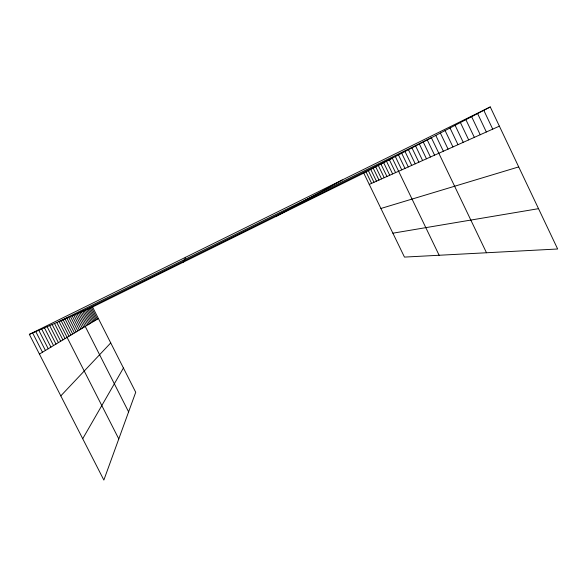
<?xml version="1.0" encoding="UTF-8"?>
<svg xmlns="http://www.w3.org/2000/svg" width="587" height="587" viewBox="0 0 587 587"><rect width="100%" height="100%" fill="white"/><g stroke="black" fill="none" stroke-linecap="round" stroke-linejoin="round"><path stroke-width="0.88" d="M183.474 262.118L185.587 257.282M82.716 438.716L123.431 368.005M60.806 395.887L110.73 342.925M39.432 354.078L98.367 318.506M275.677 216.588L342.243 179.982M363.764 173.092L490.262 106.944L557.65 248.998L404.465 257.091L363.764 173.092L92.548 307.008L29.35 334.377L103.855 480.056L135.722 392.27L92.548 307.008M29.35 334.377L490.262 106.944M369.252 184.413L499.376 126.154M380.912 208.473L518.71 166.906M392.879 233.186L538.521 208.671M41.684 329.036L50.922 347.144M38.793 330.29L48.229 348.766M35.778 331.596L45.419 350.461M32.637 332.954L42.491 352.237M68.708 317.332L76.127 331.926M66.896 318.117L74.439 332.946M65.025 318.924L72.693 334.003M63.095 319.761L70.888 335.089M61.092 320.627L69.024 336.212M118.787 438.922L59.023 321.529L431.386 137.732L486.491 252.762M56.822 322.483L65.04 338.626M54.532 323.474L62.904 339.91M52.155 324.501L60.688 341.245M49.69 325.572L58.384 342.639M47.121 326.68L56 344.077M44.458 327.832L53.512 345.582M91.425 307.493L97.325 319.13M90.281 307.992L96.253 319.776M89.107 308.498L95.16 320.443M87.903 309.019L94.03 321.118M86.663 309.562L92.878 321.815M85.386 310.112L91.689 322.534M84.08 310.677L90.464 323.268M82.738 311.257L89.209 324.031M81.351 311.858L87.925 324.809M79.935 312.475L86.597 325.609M128.604 411.883L78.467 313.106L392.307 158.167L439.135 255.264M76.963 313.759L83.824 327.282M75.407 314.434L82.378 328.155M73.808 315.124L80.889 329.058M72.164 315.835L79.348 329.982M70.462 316.576L77.763 330.943M378.307 165.49L384.214 177.714M375.724 166.84L381.557 178.903M373.207 168.153L378.967 180.062M370.757 169.438L376.45 181.192M368.365 170.685L373.985 182.293M366.039 171.903L371.593 183.364M401.706 153.251L408.295 166.935M398.485 154.939L404.979 168.418M395.352 156.575L401.757 169.863M389.35 159.715L395.579 172.622M386.473 161.212L392.622 173.95M383.678 162.68L389.746 175.242M380.956 164.103L386.943 176.496M427.248 139.897L434.571 155.166M423.242 141.988L430.447 157.015M419.367 144.013L426.463 158.798M415.611 145.98L422.603 160.53M411.971 147.88L418.861 162.203M408.449 149.729L415.229 163.824M405.023 151.519L411.707 165.402M455.108 125.325L463.231 142.34M450.016 127.988L457.985 144.681M445.1 130.556L452.937 146.948M440.367 133.036L448.064 149.127M435.796 135.428L443.361 151.233M477.591 113.57L486.344 131.987M471.632 116.688L480.217 134.731M465.909 119.682L474.333 137.365M460.406 122.558L468.675 139.897M483.798 110.327L492.72 129.133"/></g></svg>
